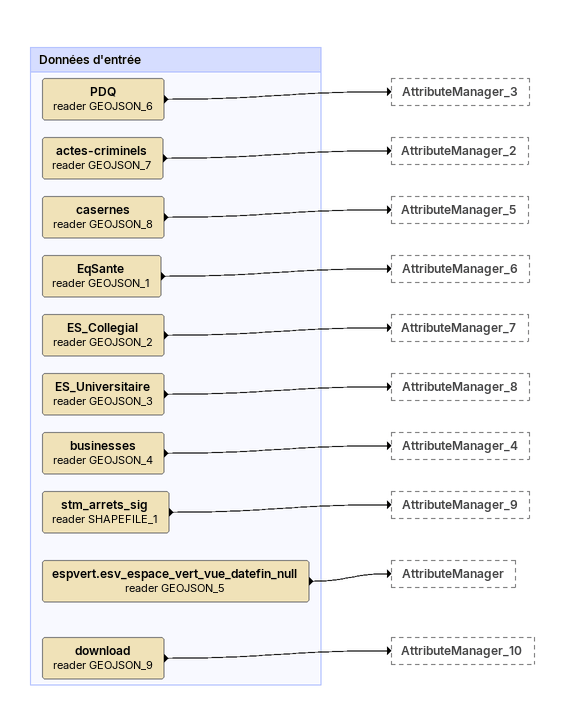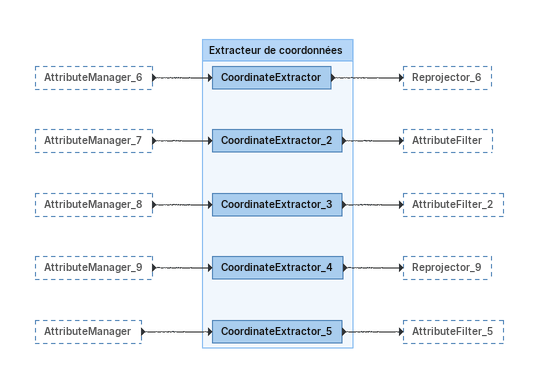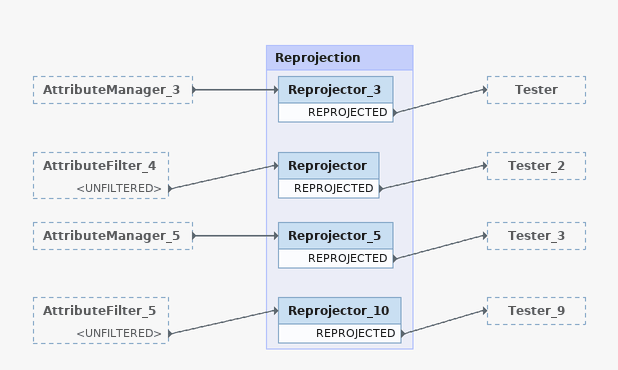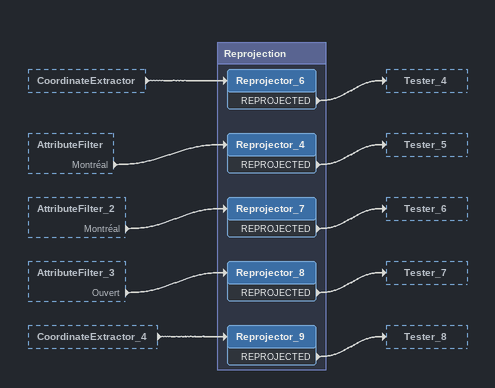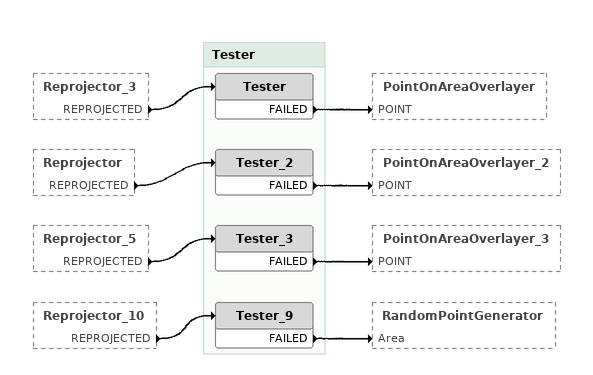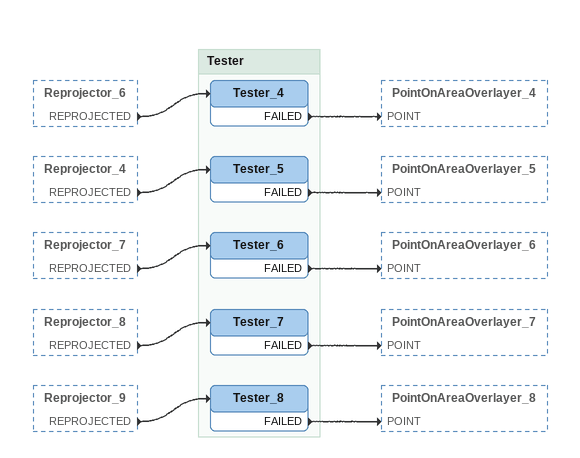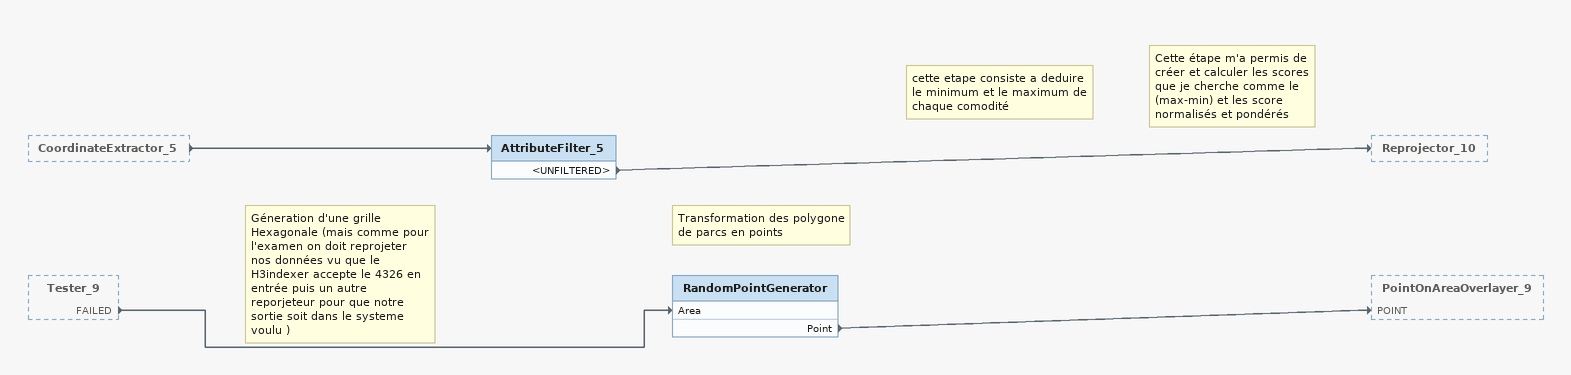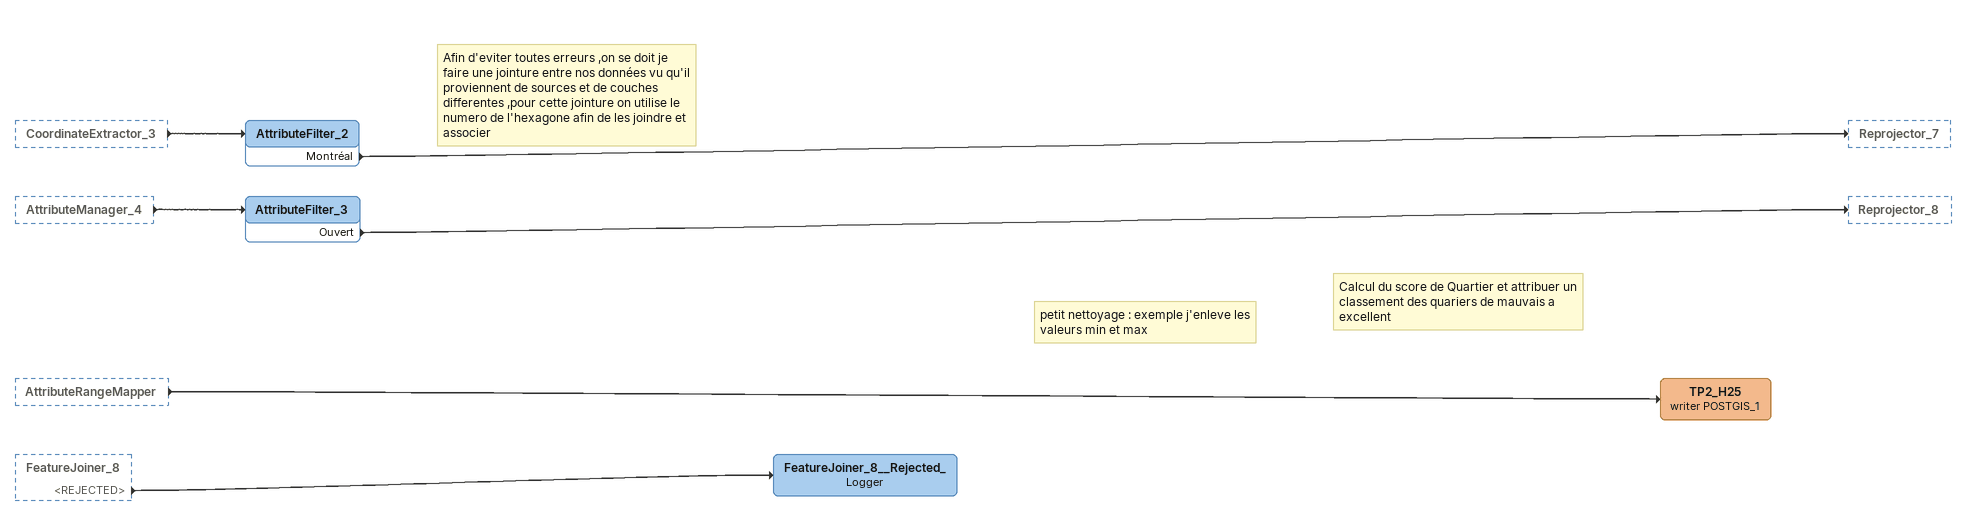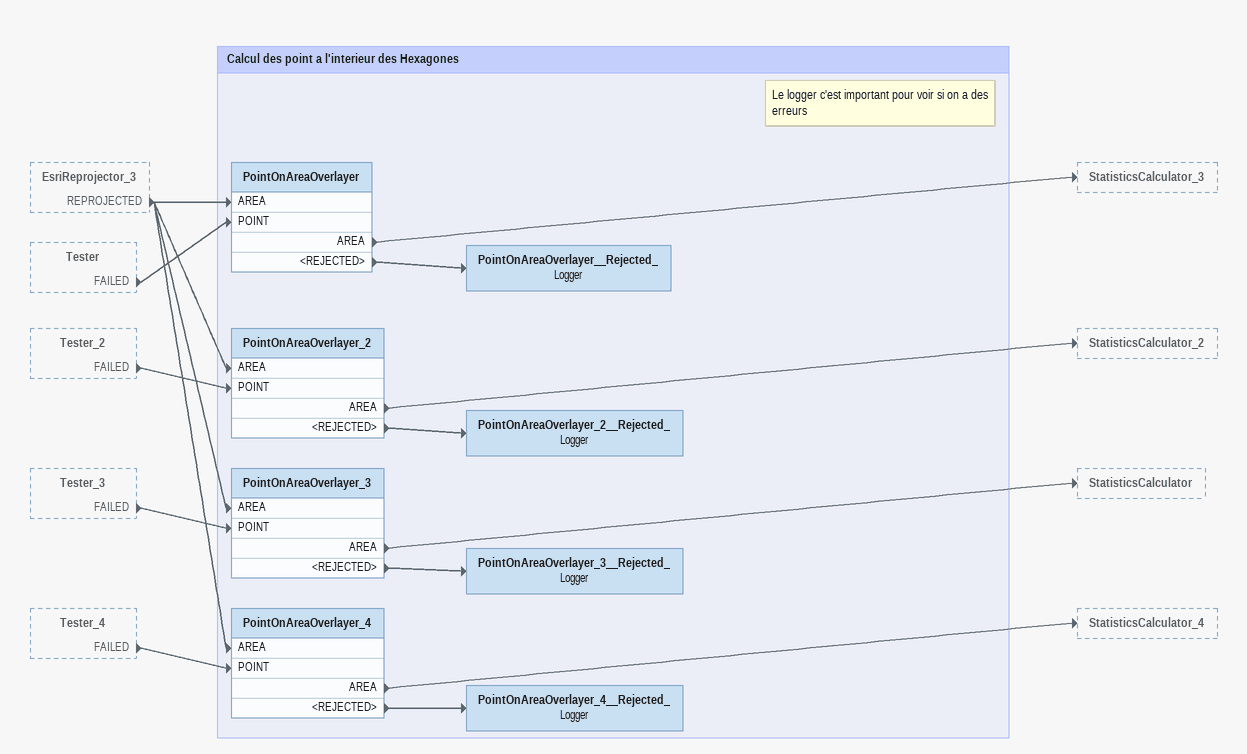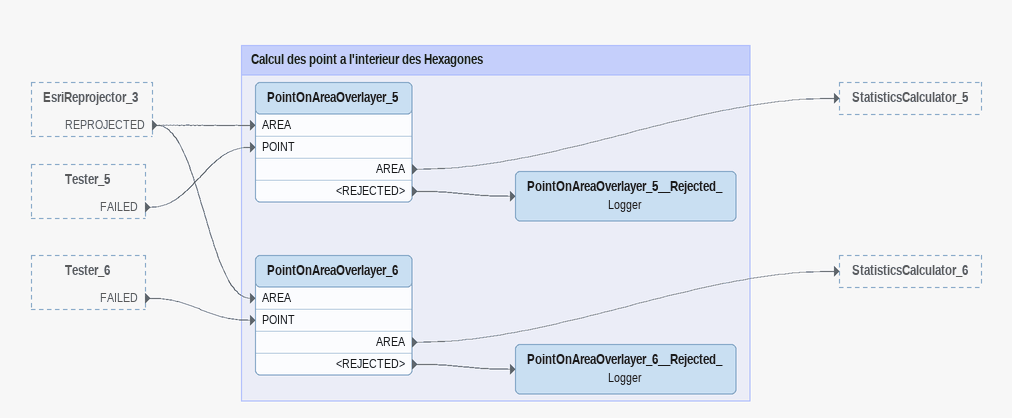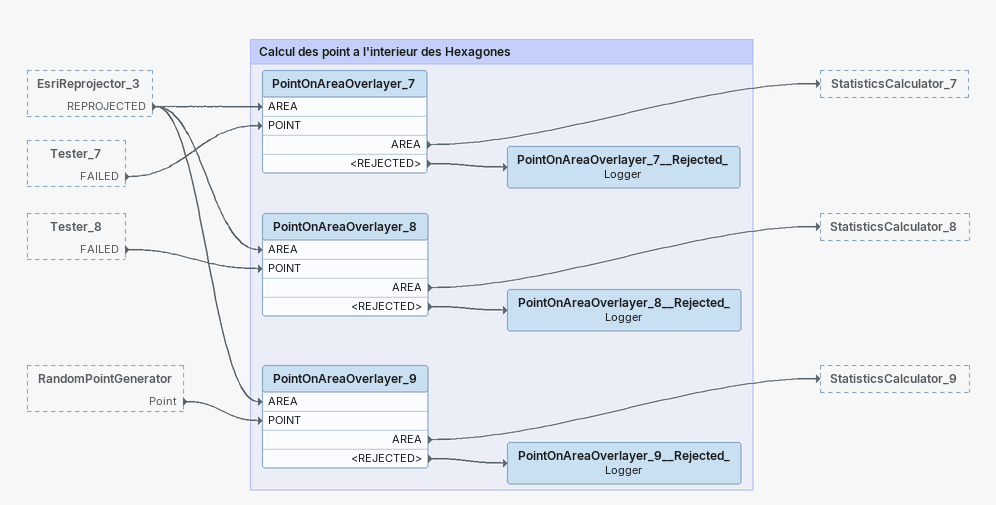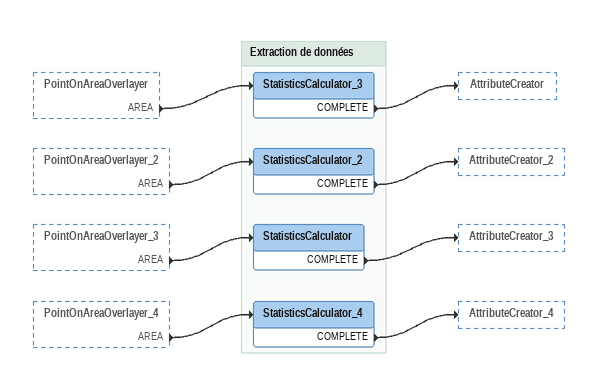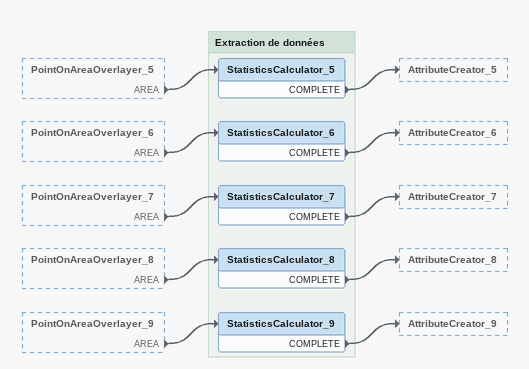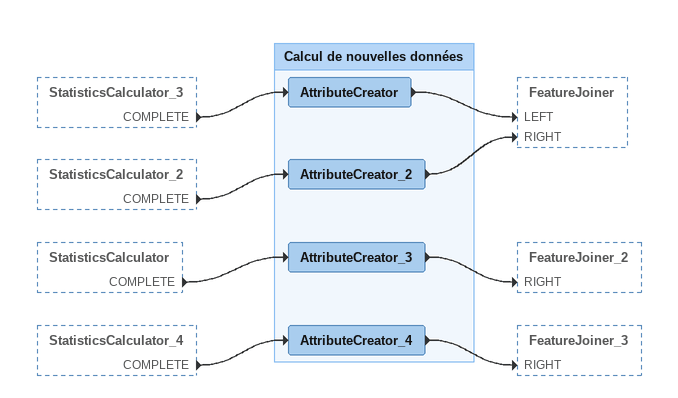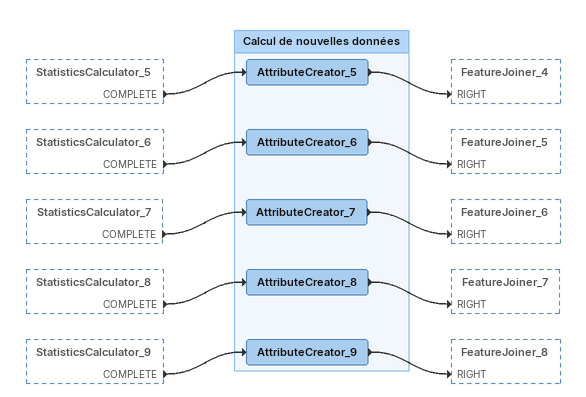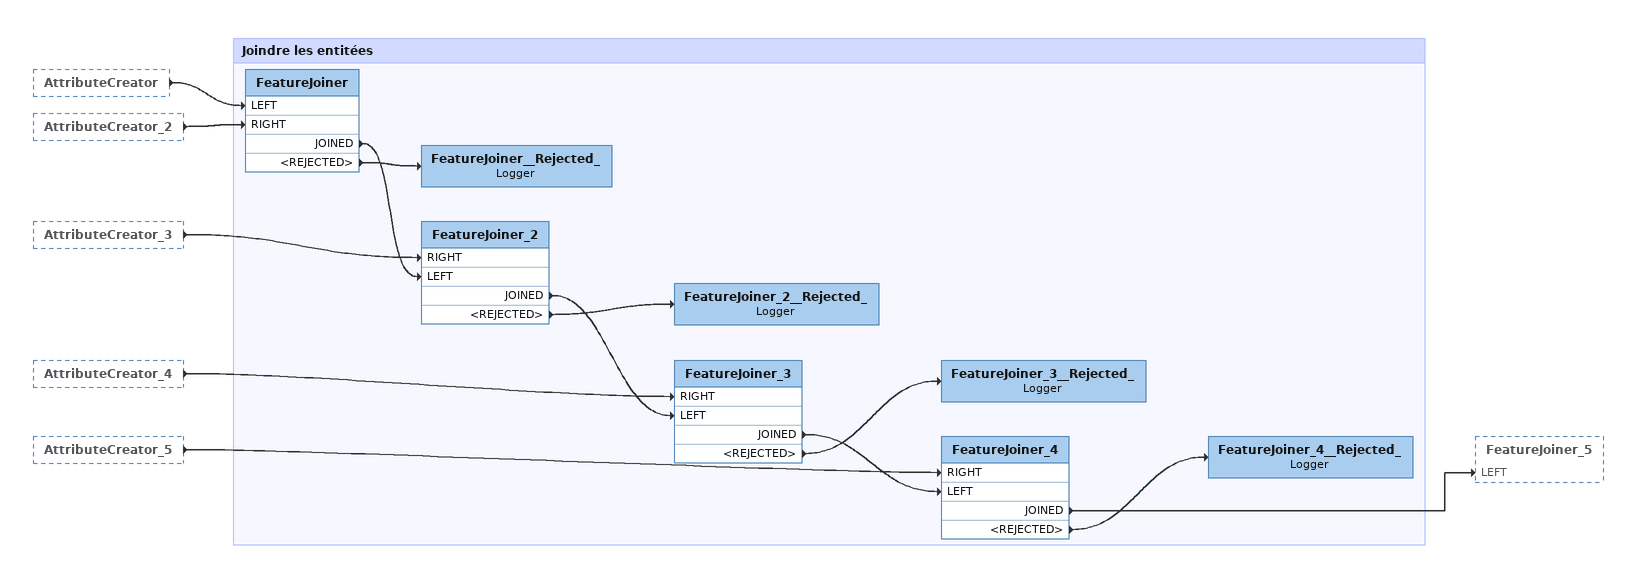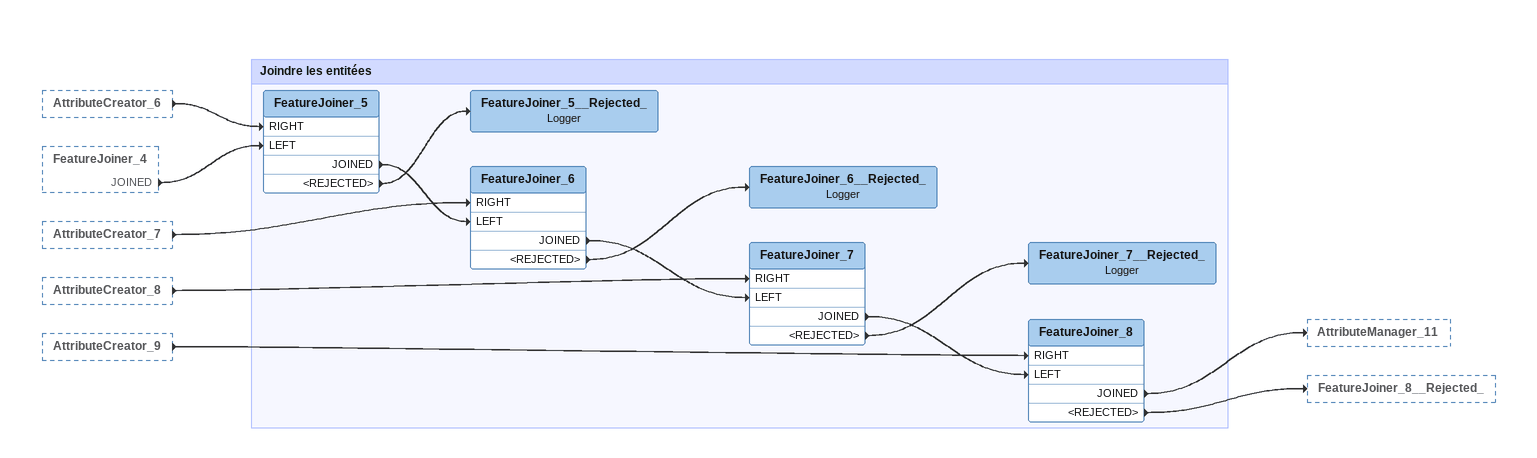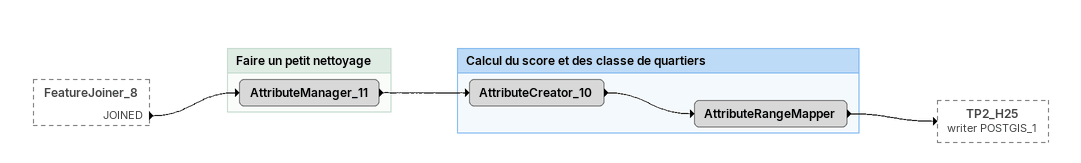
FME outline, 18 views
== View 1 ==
Bookmark: Données d'entrée
espvert.esv_espace_vert_vue_datefin_null (reader GEOJSON_5)
    -> AttributeManager
PDQ (reader GEOJSON_6)
    -> AttributeManager_3
actes-criminels (reader GEOJSON_7)
    -> AttributeManager_2
casernes (reader GEOJSON_8)
    -> AttributeManager_5
EqSante (reader GEOJSON_1)
    -> AttributeManager_6
ES_Collegial (reader GEOJSON_2)
    -> AttributeManager_7
ES_Universitaire (reader GEOJSON_3)
    -> AttributeManager_8
businesses (reader GEOJSON_4)
    -> AttributeManager_4
stm_arrets_sig (reader SHAPEFILE_1)
    -> AttributeManager_9
download (reader GEOJSON_9)
    -> AttributeManager_10

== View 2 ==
AttributeManager_6 [outside]
    -> CoordinateExtractor
AttributeManager_7 [outside]
    -> CoordinateExtractor_2
AttributeManager_8 [outside]
    -> CoordinateExtractor_3
AttributeManager_9 [outside]
    -> CoordinateExtractor_4
AttributeManager [outside]
    -> CoordinateExtractor_5

Bookmark: Extracteur de coordonnées
CoordinateExtractor_5
    -> AttributeFilter_5
CoordinateExtractor
    -> Reprojector_6
CoordinateExtractor_2
    -> AttributeFilter
CoordinateExtractor_3
    -> AttributeFilter_2
CoordinateExtractor_4
    -> Reprojector_9

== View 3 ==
AttributeManager_3 [outside]
    -> Reprojector_3
AttributeFilter_4 [outside]
    <UNFILTERED> -> Reprojector
AttributeManager_5 [outside]
    -> Reprojector_5
AttributeFilter_5 [outside]
    <UNFILTERED> -> Reprojector_10

Bookmark: Reprojection
Reprojector_10
    REPROJECTED -> Tester_9
Reprojector_3
    REPROJECTED -> Tester
Reprojector
    REPROJECTED -> Tester_2
Reprojector_5
    REPROJECTED -> Tester_3

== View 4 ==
CoordinateExtractor [outside]
    -> Reprojector_6
AttributeFilter [outside]
    Montréal -> Reprojector_4
AttributeFilter_2 [outside]
    Montréal -> Reprojector_7
AttributeFilter_3 [outside]
    Ouvert -> Reprojector_8
CoordinateExtractor_4 [outside]
    -> Reprojector_9

Bookmark: Reprojection
Reprojector_6
    REPROJECTED -> Tester_4
Reprojector_4
    REPROJECTED -> Tester_5
Reprojector_7
    REPROJECTED -> Tester_6
Reprojector_8
    REPROJECTED -> Tester_7
Reprojector_9
    REPROJECTED -> Tester_8

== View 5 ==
Reprojector_3 [outside]
    REPROJECTED -> Tester
Reprojector [outside]
    REPROJECTED -> Tester_2
Reprojector_5 [outside]
    REPROJECTED -> Tester_3
Reprojector_10 [outside]
    REPROJECTED -> Tester_9

Bookmark: Tester
Tester_9
    FAILED -> RandomPointGenerator [Area]
Tester
    FAILED -> PointOnAreaOverlayer [POINT]
Tester_2
    FAILED -> PointOnAreaOverlayer_2 [POINT]
Tester_3
    FAILED -> PointOnAreaOverlayer_3 [POINT]

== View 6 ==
Reprojector_6 [outside]
    REPROJECTED -> Tester_4
Reprojector_4 [outside]
    REPROJECTED -> Tester_5
Reprojector_7 [outside]
    REPROJECTED -> Tester_6
Reprojector_8 [outside]
    REPROJECTED -> Tester_7
Reprojector_9 [outside]
    REPROJECTED -> Tester_8

Bookmark: Tester
Tester_4
    FAILED -> PointOnAreaOverlayer_4 [POINT]
Tester_5
    FAILED -> PointOnAreaOverlayer_5 [POINT]
Tester_6
    FAILED -> PointOnAreaOverlayer_6 [POINT]
Tester_7
    FAILED -> PointOnAreaOverlayer_7 [POINT]
Tester_8
    FAILED -> PointOnAreaOverlayer_8 [POINT]

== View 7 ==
CoordinateExtractor_5 [outside]
    -> AttributeFilter_5
Tester_9 [outside]
    FAILED -> RandomPointGenerator [Area]
Note: Géneration d'une grille Hexagonale (mais comme pour l'examen on doit reprojeter nos données vu que le H3indexer accepte le 4326 en entrée puis un autre reporjeteur pour que notre sortie soit dans le systeme voulu )
AttributeFilter_5
    <UNFILTERED> -> Reprojector_10
Note: Transformation des polygone de parcs en points
Note: cette etape consiste a deduire le minimum et le maximum de chaque comodité
Note: Cette étape m'a permis de créer et calculer les scores que je cherche comme le (max-min) et les score normalisés et pondérés
RandomPointGenerator
    Point -> PointOnAreaOverlayer_9 [POINT]

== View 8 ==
CoordinateExtractor_3 [outside]
    -> AttributeFilter_2
AttributeManager_4 [outside]
    -> AttributeFilter_3
AttributeRangeMapper [outside]
    -> TP2_H25 (writer POSTGIS_1)
FeatureJoiner_8 [outside]
    <REJECTED> -> FeatureJoiner_8__Rejected_
AttributeFilter_2
    Montréal -> Reprojector_7
AttributeFilter_3
    Ouvert -> Reprojector_8
Note: Calcul du score de Quartier et attribuer un classement des quariers de mauvais a excellent
TP2_H25 (writer POSTGIS_1)
Note: Afin d'eviter toutes erreurs ,on se doit je faire une jointure entre nos données vu qu'il proviennent de sources et de couches differentes ,pour cette jointure on utilise le numero de l'hexagone afin de les joindre et associer
Note: petit nettoyage : exemple j'enleve les valeurs min et max
FeatureJoiner_8__Rejected_: Logger

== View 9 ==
EsriReprojector_3 [outside]
    REPROJECTED -> PointOnAreaOverlayer [AREA]
    REPROJECTED -> PointOnAreaOverlayer_2 [AREA]
    REPROJECTED -> PointOnAreaOverlayer_3 [AREA]
    REPROJECTED -> PointOnAreaOverlayer_4 [AREA]
Tester [outside]
    FAILED -> PointOnAreaOverlayer [POINT]
Tester_2 [outside]
    FAILED -> PointOnAreaOverlayer_2 [POINT]
Tester_3 [outside]
    FAILED -> PointOnAreaOverlayer_3 [POINT]
Tester_4 [outside]
    FAILED -> PointOnAreaOverlayer_4 [POINT]

Bookmark: Calcul des point a l'interieur des Hexagones
PointOnAreaOverlayer
    AREA -> StatisticsCalculator_3
    <REJECTED> -> PointOnAreaOverlayer__Rejected_
Note: Le logger c'est important pour voir si on a des erreurs
PointOnAreaOverlayer__Rejected_: Logger
PointOnAreaOverlayer_2
    AREA -> StatisticsCalculator_2
    <REJECTED> -> PointOnAreaOverlayer_2__Rejected_
PointOnAreaOverlayer_2__Rejected_: Logger
PointOnAreaOverlayer_3
    AREA -> StatisticsCalculator
    <REJECTED> -> PointOnAreaOverlayer_3__Rejected_
PointOnAreaOverlayer_3__Rejected_: Logger
PointOnAreaOverlayer_4
    AREA -> StatisticsCalculator_4
    <REJECTED> -> PointOnAreaOverlayer_4__Rejected_
PointOnAreaOverlayer_4__Rejected_: Logger

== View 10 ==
EsriReprojector_3 [outside]
    REPROJECTED -> PointOnAreaOverlayer_5 [AREA]
    REPROJECTED -> PointOnAreaOverlayer_6 [AREA]
Tester_5 [outside]
    FAILED -> PointOnAreaOverlayer_5 [POINT]
Tester_6 [outside]
    FAILED -> PointOnAreaOverlayer_6 [POINT]

Bookmark: Calcul des point a l'interieur des Hexagones
PointOnAreaOverlayer_5
    AREA -> StatisticsCalculator_5
    <REJECTED> -> PointOnAreaOverlayer_5__Rejected_
PointOnAreaOverlayer_5__Rejected_: Logger
PointOnAreaOverlayer_6
    AREA -> StatisticsCalculator_6
    <REJECTED> -> PointOnAreaOverlayer_6__Rejected_
PointOnAreaOverlayer_6__Rejected_: Logger

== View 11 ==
EsriReprojector_3 [outside]
    REPROJECTED -> PointOnAreaOverlayer_7 [AREA]
    REPROJECTED -> PointOnAreaOverlayer_8 [AREA]
    REPROJECTED -> PointOnAreaOverlayer_9 [AREA]
Tester_7 [outside]
    FAILED -> PointOnAreaOverlayer_7 [POINT]
Tester_8 [outside]
    FAILED -> PointOnAreaOverlayer_8 [POINT]
RandomPointGenerator [outside]
    Point -> PointOnAreaOverlayer_9 [POINT]

Bookmark: Calcul des point a l'interieur des Hexagones
PointOnAreaOverlayer_7
    AREA -> StatisticsCalculator_7
    <REJECTED> -> PointOnAreaOverlayer_7__Rejected_
PointOnAreaOverlayer_7__Rejected_: Logger
PointOnAreaOverlayer_8
    AREA -> StatisticsCalculator_8
    <REJECTED> -> PointOnAreaOverlayer_8__Rejected_
PointOnAreaOverlayer_8__Rejected_: Logger
PointOnAreaOverlayer_9
    AREA -> StatisticsCalculator_9
    <REJECTED> -> PointOnAreaOverlayer_9__Rejected_
PointOnAreaOverlayer_9__Rejected_: Logger

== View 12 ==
PointOnAreaOverlayer [outside]
    AREA -> StatisticsCalculator_3
PointOnAreaOverlayer_2 [outside]
    AREA -> StatisticsCalculator_2
PointOnAreaOverlayer_3 [outside]
    AREA -> StatisticsCalculator
PointOnAreaOverlayer_4 [outside]
    AREA -> StatisticsCalculator_4

Bookmark: Extraction de données
StatisticsCalculator_3
    COMPLETE -> AttributeCreator
StatisticsCalculator_2
    COMPLETE -> AttributeCreator_2
StatisticsCalculator
    COMPLETE -> AttributeCreator_3
StatisticsCalculator_4
    COMPLETE -> AttributeCreator_4

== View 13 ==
PointOnAreaOverlayer_5 [outside]
    AREA -> StatisticsCalculator_5
PointOnAreaOverlayer_6 [outside]
    AREA -> StatisticsCalculator_6
PointOnAreaOverlayer_7 [outside]
    AREA -> StatisticsCalculator_7
PointOnAreaOverlayer_8 [outside]
    AREA -> StatisticsCalculator_8
PointOnAreaOverlayer_9 [outside]
    AREA -> StatisticsCalculator_9

Bookmark: Extraction de données
StatisticsCalculator_5
    COMPLETE -> AttributeCreator_5
StatisticsCalculator_6
    COMPLETE -> AttributeCreator_6
StatisticsCalculator_7
    COMPLETE -> AttributeCreator_7
StatisticsCalculator_8
    COMPLETE -> AttributeCreator_8
StatisticsCalculator_9
    COMPLETE -> AttributeCreator_9

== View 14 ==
StatisticsCalculator_3 [outside]
    COMPLETE -> AttributeCreator
StatisticsCalculator_2 [outside]
    COMPLETE -> AttributeCreator_2
StatisticsCalculator [outside]
    COMPLETE -> AttributeCreator_3
StatisticsCalculator_4 [outside]
    COMPLETE -> AttributeCreator_4

Bookmark: Calcul de nouvelles données
AttributeCreator
    -> FeatureJoiner [LEFT]
AttributeCreator_2
    -> FeatureJoiner [RIGHT]
AttributeCreator_3
    -> FeatureJoiner_2 [RIGHT]
AttributeCreator_4
    -> FeatureJoiner_3 [RIGHT]

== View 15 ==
StatisticsCalculator_5 [outside]
    COMPLETE -> AttributeCreator_5
StatisticsCalculator_6 [outside]
    COMPLETE -> AttributeCreator_6
StatisticsCalculator_7 [outside]
    COMPLETE -> AttributeCreator_7
StatisticsCalculator_8 [outside]
    COMPLETE -> AttributeCreator_8
StatisticsCalculator_9 [outside]
    COMPLETE -> AttributeCreator_9

Bookmark: Calcul de nouvelles données
AttributeCreator_5
    -> FeatureJoiner_4 [RIGHT]
AttributeCreator_6
    -> FeatureJoiner_5 [RIGHT]
AttributeCreator_7
    -> FeatureJoiner_6 [RIGHT]
AttributeCreator_8
    -> FeatureJoiner_7 [RIGHT]
AttributeCreator_9
    -> FeatureJoiner_8 [RIGHT]

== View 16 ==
AttributeCreator [outside]
    -> FeatureJoiner [LEFT]
AttributeCreator_2 [outside]
    -> FeatureJoiner [RIGHT]
AttributeCreator_3 [outside]
    -> FeatureJoiner_2 [RIGHT]
AttributeCreator_4 [outside]
    -> FeatureJoiner_3 [RIGHT]
AttributeCreator_5 [outside]
    -> FeatureJoiner_4 [RIGHT]

Bookmark: Joindre les entitées
FeatureJoiner
    JOINED -> FeatureJoiner_2 [LEFT]
    <REJECTED> -> FeatureJoiner__Rejected_
FeatureJoiner__Rejected_: Logger
FeatureJoiner_2
    JOINED -> FeatureJoiner_3 [LEFT]
    <REJECTED> -> FeatureJoiner_2__Rejected_
FeatureJoiner_2__Rejected_: Logger
FeatureJoiner_3
    JOINED -> FeatureJoiner_4 [LEFT]
    <REJECTED> -> FeatureJoiner_3__Rejected_
FeatureJoiner_3__Rejected_: Logger
FeatureJoiner_4
    JOINED -> FeatureJoiner_5 [LEFT]
    <REJECTED> -> FeatureJoiner_4__Rejected_
FeatureJoiner_4__Rejected_: Logger

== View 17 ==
AttributeCreator_6 [outside]
    -> FeatureJoiner_5 [RIGHT]
FeatureJoiner_4 [outside]
    JOINED -> FeatureJoiner_5 [LEFT]
AttributeCreator_7 [outside]
    -> FeatureJoiner_6 [RIGHT]
AttributeCreator_8 [outside]
    -> FeatureJoiner_7 [RIGHT]
AttributeCreator_9 [outside]
    -> FeatureJoiner_8 [RIGHT]

Bookmark: Joindre les entitées
FeatureJoiner_5
    JOINED -> FeatureJoiner_6 [LEFT]
    <REJECTED> -> FeatureJoiner_5__Rejected_
FeatureJoiner_5__Rejected_: Logger
FeatureJoiner_6
    JOINED -> FeatureJoiner_7 [LEFT]
    <REJECTED> -> FeatureJoiner_6__Rejected_
FeatureJoiner_6__Rejected_: Logger
FeatureJoiner_7
    JOINED -> FeatureJoiner_8 [LEFT]
    <REJECTED> -> FeatureJoiner_7__Rejected_
FeatureJoiner_7__Rejected_: Logger
FeatureJoiner_8
    JOINED -> AttributeManager_11
    <REJECTED> -> FeatureJoiner_8__Rejected_

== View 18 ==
FeatureJoiner_8 [outside]
    JOINED -> AttributeManager_11

Bookmark: Faire un petit nettoyage
AttributeManager_11
    -> AttributeCreator_10

Bookmark: Calcul du score et des classe de quartiers
AttributeCreator_10
    -> AttributeRangeMapper
AttributeRangeMapper
    -> TP2_H25 (writer POSTGIS_1)
